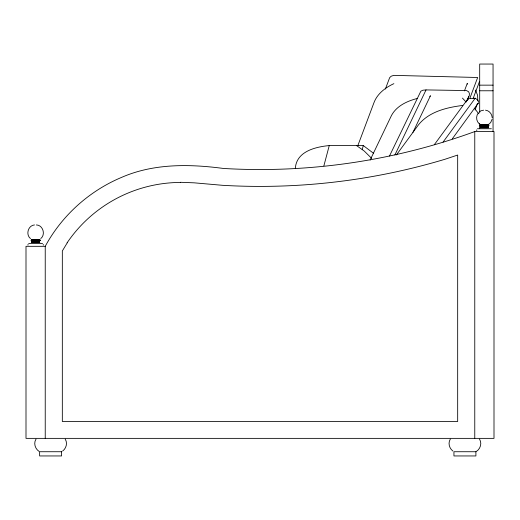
<?xml version="1.0" encoding="UTF-8"?>
<svg xmlns="http://www.w3.org/2000/svg" width="520" height="520" viewBox="0 0 520 520"><rect width="100%" height="100%" fill="white"/><g stroke="black" fill="none" stroke-linecap="round" stroke-linejoin="round"><path stroke-width="0.78" d="M477.828 100.939L477.588 95.27L475.527 90.038M43.27 245.18L43.212 244.374M476.729 129.876L476.788 130.683M28.021 244.374L27.963 245.18M295.321 168.591C296.27 151.398 315.406 146.906 329.264 145.561L363.285 145.561L373.685 153.381M323.869 165.867L329.264 145.561M362.245 149.468L363.285 145.561M492.05 119.398L490.692 122.531L488.124 124.826L481.54 124.826M477.262 103.903L475.111 109.954M357.864 145.561L373.834 103.019C377.104 93.873 385.32 87.581 393.881 83.655M385.385 89.037L389.656 77.656L391.216 76.206L393.776 75.361L477.666 77.5L469.709 98.703M464.432 90.922L467.285 83.323L467.311 84.175M473.168 98.403L479.434 81.705M468.338 97.357L468.683 96.486L467.135 100.373M452.283 138.847L478.608 102.648M370.13 160.082L391.501 115.44C396.584 105.931 407.141 101.075 417.144 98.501M389.474 156.052L420.862 91.163L423.033 90.188L426.043 89.915L466.557 90.565C471.224 91.936 469.411 96.993 467.09 99.794M394.882 154.999L426.043 89.915M412.932 132.359L430.469 95.726L429.819 96.408M466.414 101.198L468.702 98.95M36.004 439.14C33.332 443.222 35.152 448.903 39.111 451.418M450.32 439.14C447.772 443.04 449.3 448.435 452.933 451.074M45.234 246.317C61.9 215.514 89.297 190.911 121.583 177.385C153.66 163.377 189.423 163.95 223.464 168.461A626.113 626.113 0 0 0 474.773 131.566L494 131.553L494 438.366L26 438.366L26 246.317L45.234 246.317L45.234 438.366M67.204 242.886L62.329 250.965L62.329 421.493L457.672 421.493L457.672 155.044L445.107 159.224A643.682 643.682 0 0 1 222.456 185.302L194.201 182.832L180.401 182.292M478.341 112.938C475.722 116.09 476.144 121.121 479.232 123.812M396.396 154.953L418.476 124.833C429.019 111.638 446.719 107.439 462.703 105.443M434.278 144.742L466.83 100.334M443.066 142.09L475.222 98.222L477.575 99.866L478.634 101.731M40.768 238.576C45.877 234.514 42.939 225.05 36.367 224.939M477.445 104.228L478.205 103.493M62.602 451.074C66.235 448.435 67.763 443.04 65.215 439.14M476.418 451.418C480.382 448.903 482.203 443.222 479.525 439.14M479.57 111.716L481.026 110.78L483.632 110.175M470.067 98.488L475.222 98.222M479.687 85.15L493.051 85.15M479.687 90.773L493.051 90.773M485.511 110.175C489.184 110.507 492.089 114.069 492.187 117.689M480.285 124.917L488.481 124.917M480.135 125.034L488.631 125.034M480.019 125.177L488.748 125.177M479.947 125.346L488.82 125.346M479.928 125.528L488.839 125.528M479.947 125.71L488.82 125.71M480.019 125.879L488.748 125.879M480.135 126.028L488.631 126.028M480.285 126.139L488.481 126.139M480.454 126.21L488.312 126.21M480.623 126.555L488.144 126.555M480.565 126.88L488.202 126.88M480.467 127.192L488.3 127.192M480.324 127.484L488.443 127.484M480.142 127.758L488.625 127.758M477.418 128.745L491.348 128.745M34.489 224.939C28.119 225.472 25.493 234.578 30.465 238.576M31.688 239.609L39.546 239.609M31.519 239.681L39.715 239.681M31.369 239.792L39.864 239.792M31.252 239.941L39.981 239.941M31.18 240.11L40.053 240.11M31.161 240.292L40.072 240.292M31.18 240.474L40.053 240.474M31.252 240.643L39.981 240.643M31.369 240.786L39.864 240.786M31.519 240.903L39.715 240.903M31.876 240.994L39.358 240.994M31.857 241.319L39.377 241.319M31.798 241.644L39.436 241.644M31.701 241.95L39.533 241.95M31.558 242.249L39.676 242.249M31.376 242.522L39.858 242.522M28.652 243.503L42.582 243.503M356.538 145.561L364.234 151.034L371.709 158.412M462.449 98.098L466.147 102.109M474.773 108.68L478.757 113.776M493.051 131.566L493.051 64.051L479.687 64.051L479.687 112.873M479.687 123.299L479.687 128.564M474.767 131.553L474.767 438.366M67.1 242.814A137.735 137.735 0 0 1 180.401 182.436M61.594 451.731L39.624 451.731L39.624 455.949L61.594 455.949L61.594 451.731M475.904 451.731L453.941 451.731L453.941 455.949L475.904 455.949L475.904 451.731"/></g></svg>
